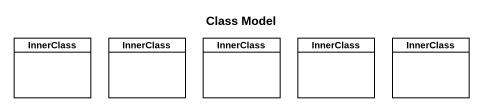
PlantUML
@startuml
title Class Model
hide circle
hide empty members
class InnerClass
class "InnerClass" as InnerClass_2
class "InnerClass" as InnerClass_3
class "InnerClass" as InnerClass_4
class "InnerClass" as InnerClass_5
@enduml
